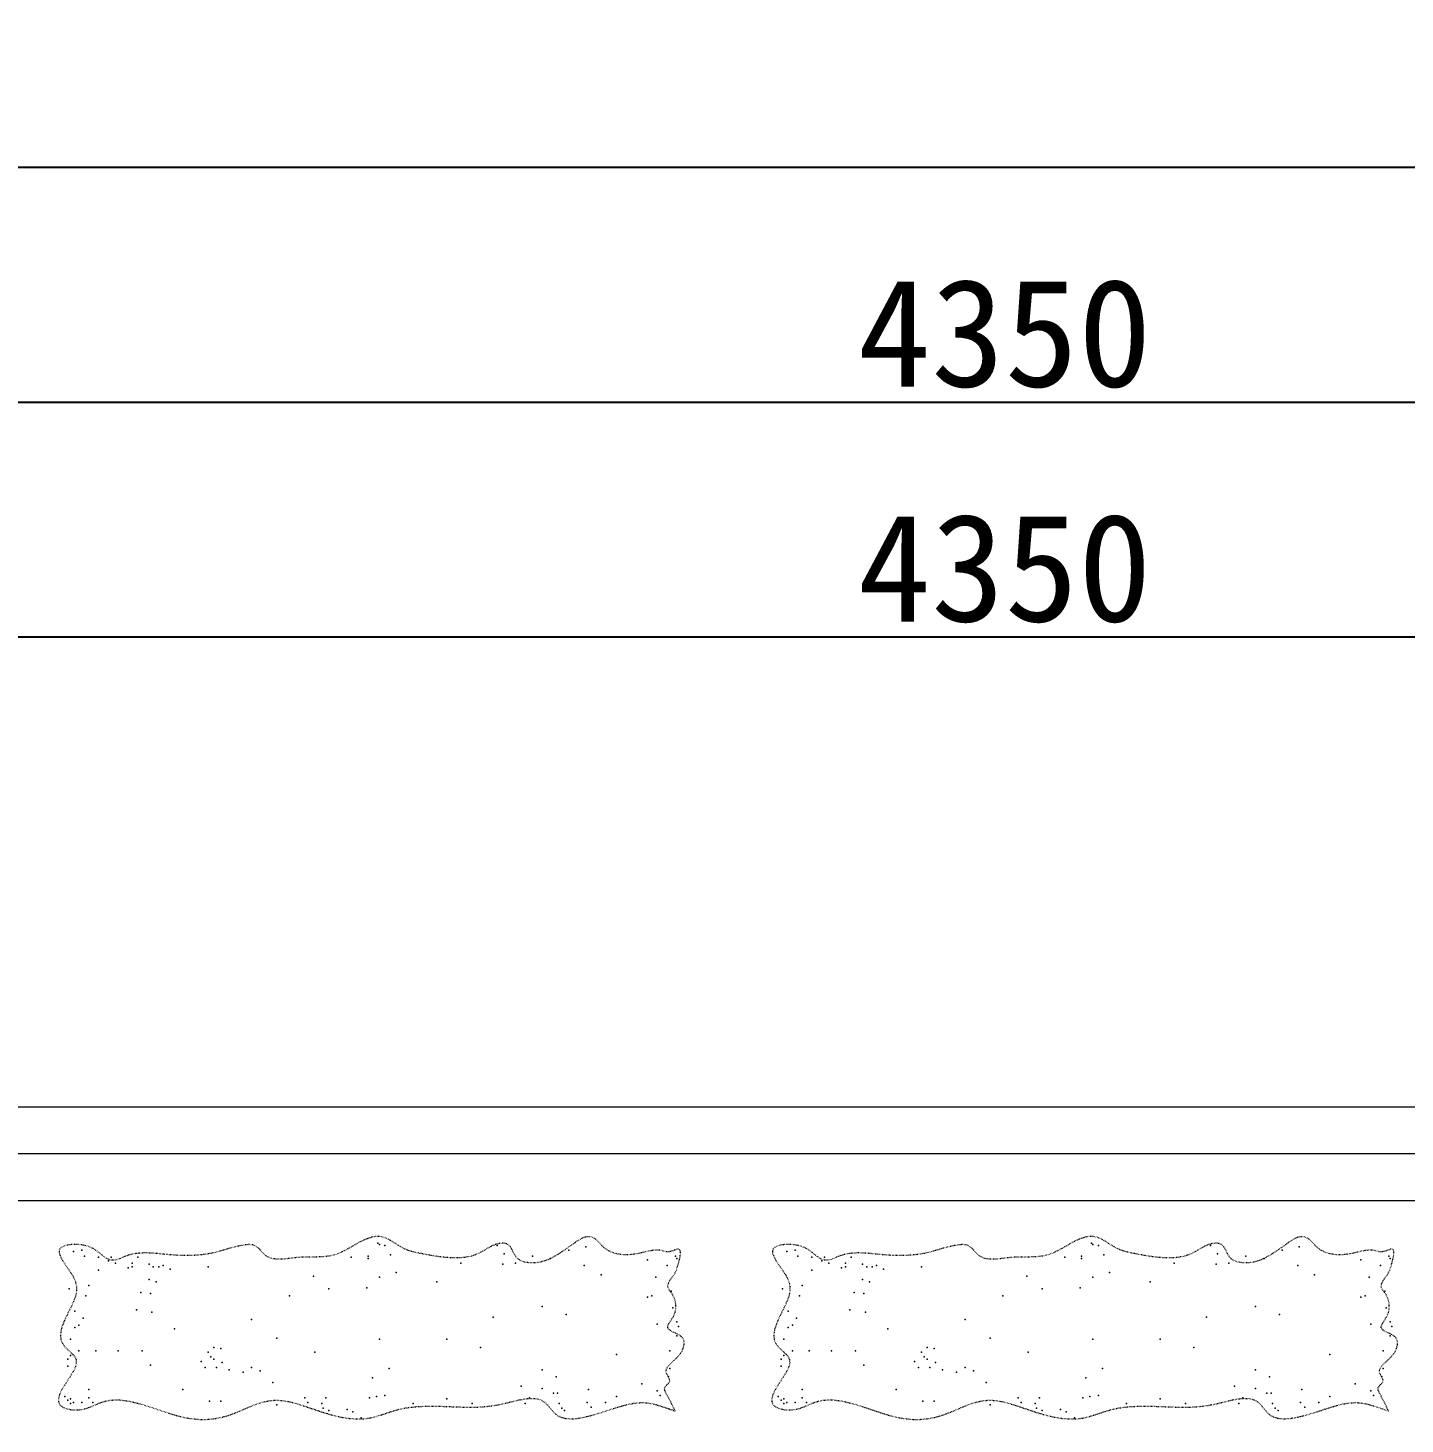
# Model space of a CAD drawing. Header units: millimetres. Extents: x -41640 to 3079702, y -5257903 to 68462.
# Drawn here: x 19978 to 22910, y 19393 to 22366 of the extents above; entities that cross this region are included whole.
import ezdxf

# ---------------------------------------------------------------- set-up
doc = ezdxf.new("R2010")
doc.units = ezdxf.units.MM
doc.header["$LTSCALE"] = 10
doc.linetypes.add('ACAD_ISO03W100', pattern=[30, 12, -18])
doc.linetypes.add('CONTINOUS', pattern=[0])
doc.layers.get('0').update_dxf_attribs({"color": 255})
doc.layers.get('Defpoints').update_dxf_attribs({"color": 255})
doc.layers.add('1室外尺寸标注', color=3, linetype='Continuous', lineweight=30)
doc.layers.add('浅线', color=251, linetype='CONTINOUS', lineweight=0)
doc.styles.get("Standard").update_dxf_attribs({"font": ''})
doc.styles.add('邓林', font='simhei.ttf')
doc.styles.get('Standard').set_extended_font_data('SimSun')
doc.dimstyles.get("Standard").update_dxf_attribs({"dimtxt": 0.18, "dimasz": 0.18, "dimexe": 0.18, "dimexo": 0.0625, "dimgap": 0.09, "dimtad": 0, "dimtih": 1, "dimtoh": 1, "dimdec": 4, "dimzin": 0, "dimdsep": 46, "dimtxsty": 'Standard', "dimcen": 0.09, "dimadec": 0, "dimazin": 0, "dimtfac": 1, "dimtdec": 4, "dimtofl": 0, "dimtmove": 0, "dimatfit": 3, "dimfxl": 1, "dimtolj": 1, "dimtzin": 0, "dimarcsym": 0})

# ---------------------------------------------------------------- blocks, each defined once
blk = doc.blocks.new('_ArchTick')
at = {"color": 0, "linetype": 'ByBlock', "const_width": 0.15}
blk.add_lwpolyline([(-0.5, -0.5), (0.5, 0.5)], dxfattribs=at)
blk = doc.blocks.new('*D315')
at = {"layer": '1室外尺寸标注', "color": 8, "lineweight": -2}
for p, q in [((19882.3, 20629), (19882.3, 21099)), ((24232.6, 20629), (24232.6, 21099)), ((24292.6, 21069), (19822.3, 21069))]:
    blk.add_line(p, q, dxfattribs=at)
at = {"layer": 'Defpoints', "color": 0, "lineweight": 30}
for p in [(19882.3, 21069), (19882.3, 20569, 0), (24232.6, 20569, 0)]:
    blk.add_point(p, dxfattribs=at)
at = {"layer": '1室外尺寸标注', "color": 8, "lineweight": -2, "xscale": 80, "yscale": 80, "zscale": 80, "rotation": 180}
blk.add_blockref('_ArchTick', (19882.3, 21069), dxfattribs=at)
at = {"layer": '1室外尺寸标注', "color": 8, "lineweight": -2, "xscale": 80, "yscale": 80, "zscale": 80}
blk.add_blockref('_ArchTick', (24232.6, 21069), dxfattribs=at)
at = {"layer": '1室外尺寸标注', "color": 45, "insert": (22057.4, 21215.3), "char_height": 230, "attachment_point": 5, "style": '邓林', "bg_fill": 3, "box_fill_scale": 1.1, "bg_fill_color": 256, "bg_fill_true_color": 13158600, "bg_fill_transparency": 4928728}
blk.add_mtext('4350', dxfattribs=at)
blk = doc.blocks.new('_Dot')
at = {"color": 0, "linetype": 'ByBlock', "lineweight": -2}
blk.add_line((-0.5, 0), (-1, 0), dxfattribs=at)
at = {"color": 0, "linetype": 'ByBlock', "const_width": 0.5}
blk.add_lwpolyline([(-0.25, 0, 1), (0.25, 0, 1)], format="xyb", close=True, dxfattribs=at)
blk = doc.blocks.new('DOT')
at = {"color": 0, "linetype": 'ByBlock'}
blk.add_line((-0.35, 0), (-1, 0), dxfattribs=at)
at = {"color": 0, "linetype": 'ByBlock', "const_width": 0.35}
blk.add_lwpolyline([(-0.175, 0, 1), (0.175, 0, 1)], format="xyb", close=True, dxfattribs=at)
blk = doc.blocks.new('*D321')
at = {"layer": '1室外尺寸标注', "color": 8, "lineweight": -2}
for p, q in [((19882.3, 20629), (19882.3, 21599)), ((24232.6, 20629), (24232.6, 21599)), ((19822.3, 21569), (24292.6, 21569))]:
    blk.add_line(p, q, dxfattribs=at)
at = {"layer": 'Defpoints', "color": 0, "lineweight": 30}
for p in [(24232.6, 21569), (19882.3, 20569, 0), (24232.6, 20569, 0)]:
    blk.add_point(p, dxfattribs=at)
at = {"layer": '1室外尺寸标注', "color": 8, "lineweight": -2, "xscale": 80, "yscale": 80, "zscale": 80, "rotation": 180}
blk.add_blockref('_ArchTick', (19882.3, 21569), dxfattribs=at)
at = {"layer": '1室外尺寸标注', "color": 8, "lineweight": -2, "xscale": 80, "yscale": 80, "zscale": 80}
blk.add_blockref('_ArchTick', (24232.6, 21569), dxfattribs=at)
at = {"layer": '1室外尺寸标注', "color": 45, "insert": (22057.4, 21715.3), "char_height": 230, "attachment_point": 5, "style": '邓林', "bg_fill": 3, "box_fill_scale": 1.1, "bg_fill_color": 256, "bg_fill_true_color": 13158600, "bg_fill_transparency": 4928728}
blk.add_mtext('4350', dxfattribs=at)
blk = doc.blocks.new('*D322')
at = {"layer": '1室外尺寸标注', "color": 8, "lineweight": -2}
for p, q in [((2982.3, 20629), (2982.3, 22099)), ((24232.6, 20629), (24232.6, 22099)), ((24292.6, 22069), (2922.3, 22069))]:
    blk.add_line(p, q, dxfattribs=at)
at = {"layer": 'Defpoints', "color": 0, "lineweight": 30}
for p in [(2982.3, 22069), (2982.3, 20569, 0), (24232.6, 20569, 0)]:
    blk.add_point(p, dxfattribs=at)
at = {"layer": '1室外尺寸标注', "color": 8, "lineweight": -2, "xscale": 80, "yscale": 80, "zscale": 80, "rotation": 180}
blk.add_blockref('_ArchTick', (2982.3, 22069), dxfattribs=at)
at = {"layer": '1室外尺寸标注', "color": 8, "lineweight": -2, "xscale": 80, "yscale": 80, "zscale": 80}
blk.add_blockref('_ArchTick', (24232.6, 22069), dxfattribs=at)
at = {"layer": '1室外尺寸标注', "color": 45, "insert": (13607.4, 22215.3), "char_height": 230, "attachment_point": 5, "style": '邓林', "bg_fill": 3, "box_fill_scale": 1.1, "bg_fill_color": 256, "bg_fill_true_color": 13158600, "bg_fill_transparency": 0}
blk.add_mtext('21250', dxfattribs=at)

msp = doc.modelspace()

# ---------------------------------------------------------------- linework, layer by layer
at = {"layer": '浅线'}
for p, q in [((2742.3, 20069), (24472.6, 20069)), ((2862.3, 19969), (24352.6, 19969)), ((2982.3, 19869), (24232.6, 19869))]:
    msp.add_line(p, q, dxfattribs=at)
at = {"layer": '浅线', "linetype": 'ACAD_ISO03W100', "ltscale": 0.01}
for points in [[(21355.9, 19421, 0), (21355.9, 19421, 0), (21355.9, 19421, 0), (21355.9, 19421, 0), (21355.9, 19421, 0), (21332.1, 19429.2, 0), (21285.1, 19445.4, 0), (21205.5, 19420.8, 0), (21110.1, 19387.2, 0), (21071, 19462.7, 0), (20988.8, 19431.6, 0), (20890.3, 19426.6, 0), (20790.6, 19439.1, 0), (20688.9, 19393.6, 0), (20597, 19419.1, 0), (20492.3, 19459.9, 0), (20416.4, 19408.3, 0), (20336.3, 19399.8, 0), (20253.9, 19421.4, 0), (20159.5, 19461.9, 0), (20095.4, 19417.6, 0), (20022.4, 19432, 0), (20066.1, 19487.7, 0), (20090, 19533.7, 0), (20021.9, 19575.1, 0), (20076.7, 19639.8, 0), (20086.9, 19708.1, 0), (20009.5, 19775.3, 0), (20105.4, 19778.4, 0), (20131.4, 19756.2, 0), (20157.4, 19736.2, 0), (20205.4, 19763.7, 0), (20276.8, 19751.3, 0), (20363.9, 19750.6, 0), (20418.2, 19772.6, 0), (20466.1, 19777.4, 0), (20487.6, 19734.9, 0), (20560.4, 19753.8, 0), (20643.3, 19740.6, 0), (20708.2, 19808.1, 0), (20758, 19779.8, 0), (20780.9, 19763.2, 0), (20842, 19750.4, 0), (20920.9, 19736.6, 0), (20967, 19777.2, 0), (21008.9, 19779.7, 0), (21011.2, 19742.4, 0), (21076.3, 19729.2, 0), (21118.7, 19763.8, 0), (21170.7, 19798.6, 0), (21193.5, 19782.1, 0), (21207, 19762.7, 0), (21246.4, 19749.3, 0), (21286.9, 19758.3, 0), (21320.6, 19766.3, 0), (21342.9, 19756.2, 0), (21374.7, 19776.8, 0), (21362.5, 19733.1, 0), (21355.2, 19710.2, 0), (21333.9, 19689.4, 0), (21358, 19661.4, 0), (21362.8, 19630, 0), (21329.1, 19593.2, 0), (21385.5, 19581.7, 0), (21368.2, 19533.5, 0), (21325.2, 19509.8, 0), (21351.4, 19483.9, 0), (21329.5, 19471.9, 0), (21339.4, 19454.5, 0), (21347, 19439.3, 0), (21353.1, 19426.7, 0), (21355.9, 19421, 0)], [(22874.7, 19421, 0), (22874.7, 19421, 0), (22874.7, 19421, 0), (22874.7, 19421, 0), (22874.7, 19421, 0), (22850.9, 19429.2, 0), (22803.9, 19445.4, 0), (22724.3, 19420.8, 0), (22628.9, 19387.2, 0), (22589.9, 19462.7, 0), (22507.6, 19431.6, 0), (22409.1, 19426.6, 0), (22309.5, 19439.1, 0), (22207.7, 19393.6, 0), (22115.9, 19419.1, 0), (22011.1, 19459.9, 0), (21935.3, 19408.3, 0), (21855.1, 19399.8, 0), (21772.7, 19421.4, 0), (21678.3, 19461.9, 0), (21614.2, 19417.6, 0), (21541.2, 19432, 0), (21584.9, 19487.7, 0), (21608.8, 19533.7, 0), (21540.7, 19575.1, 0), (21595.6, 19639.8, 0), (21605.8, 19708.1, 0), (21528.3, 19775.3, 0), (21624.2, 19778.4, 0), (21650.3, 19756.2, 0), (21676.2, 19736.2, 0), (21724.3, 19763.7, 0), (21795.7, 19751.3, 0), (21882.8, 19750.6, 0), (21937, 19772.6, 0), (21984.9, 19777.4, 0), (22006.4, 19734.9, 0), (22079.2, 19753.8, 0), (22162.1, 19740.6, 0), (22227, 19808.1, 0), (22276.9, 19779.8, 0), (22299.8, 19763.2, 0), (22360.8, 19750.4, 0), (22439.8, 19736.6, 0), (22485.8, 19777.2, 0), (22527.8, 19779.7, 0), (22530.1, 19742.4, 0), (22595.2, 19729.2, 0), (22637.6, 19763.8, 0), (22689.5, 19798.6, 0), (22712.3, 19782.1, 0), (22725.9, 19762.7, 0), (22765.2, 19749.3, 0), (22805.7, 19758.3, 0), (22839.4, 19766.3, 0), (22861.8, 19756.2, 0), (22893.5, 19776.8, 0), (22881.3, 19733.1, 0), (22874.1, 19710.2, 0), (22852.7, 19689.4, 0), (22876.8, 19661.4, 0), (22881.7, 19630, 0), (22848, 19593.2, 0), (22904.4, 19581.7, 0), (22887, 19533.5, 0), (22844.1, 19509.8, 0), (22870.2, 19483.9, 0), (22848.4, 19471.9, 0), (22858.2, 19454.5, 0), (22865.9, 19439.3, 0), (22872, 19426.7, 0), (22874.7, 19421, 0)]]:
    msp.add_open_spline(points, degree=3, knots=[0, 0, 0, 0, 7.118735, 14.237469, 28.474939, 56.949877, 113.899754, 224.695421, 402.774148, 464.078728, 609.579652, 712.252982, 948.95997, 1045.851429, 1226.110888, 1370.821362, 1544.484223, 1625.810986, 1736.606653, 1950.569631, 2037.401062, 2098.678517, 2221.315264, 2293.068762, 2354.373341, 2545.697732, 2610.449349, 2753.215627, 2845.126274, 2898.882043, 2937.645712, 2988.632475, 3128.464403, 3268.295154, 3380.517583, 3412.762249, 3473.587673, 3581.205943, 3699.924312, 3870.73971, 3914.075777, 3960.318129, 4011.30601, 4204.775183, 4279.450715, 4306.321074, 4376.430419, 4422.351685, 4581.075814, 4646.021125, 4672.89901, 4707.326444, 4772.271755, 4848.274751, 4902.285102, 4924.443778, 4960.270648, 5025.317244, 5059.330399, 5117.250622, 5141.299743, 5238.2572, 5284.205635, 5337.962347, 5419.350583, 5494.05423, 5528.067384, 5559.422074, 5581.596625, 5622.550323, 5656.416534, 5656.416534, 5656.416534, 5656.416534], dxfattribs=at)
at = {"layer": '浅线', "ltscale": 100}
for p in [(20723.1, 19778.1, 0), (20726.1, 19775.6, 0), (20738.1, 19773.1, 0), (20977.2, 19773.1, 0)]:
    msp.add_point(p, dxfattribs=at)
at = {"layer": '浅线', "linetype": 'ACAD_ISO03W100', "ltscale": 0.01}
for p in [(22242, 19778.1, 0), (22244.9, 19775.6, 0), (22256.9, 19773.1, 0), (22496, 19773.1, 0), (20074.6, 19760.7, 0), (20092.5, 19763.2, 0), (20098.5, 19750.7, 0), (20128.4, 19748.2, 0), (20155.3, 19748.2, 0), (20212.1, 19748.2, 0), (20666.3, 19748.2, 0), (20702.2, 19750.7, 0), (20702.2, 19745.7, 0), (20750, 19753.2, 0), (20992.1, 19755.7, 0), (21051.9, 19750.7, 0), (21090.7, 19745.7, 0), (21129.6, 19763.2, 0), (21165.4, 19770.6, 0), (21296.9, 19743.2, 0), (21356.7, 19750.7, 0), (21359.7, 19745.7, 0), (21593.4, 19760.7, 0), (21611.3, 19763.2, 0), (21617.3, 19750.7, 0), (21647.2, 19748.2, 0), (21674.1, 19748.2, 0), (21730.9, 19748.2, 0), (22185.2, 19748.2, 0), (22221, 19750.7, 0), (22221, 19745.7, 0), (22268.9, 19753.2, 0), (22510.9, 19755.7, 0), (22570.7, 19750.7, 0), (22609.6, 19745.7, 0), (22648.4, 19763.2, 0), (22684.3, 19770.6, 0), (22815.8, 19743.2, 0), (22875.6, 19750.7, 0), (22878.5, 19745.7, 0), (20128.4, 19720.8, 0), (20149.3, 19740.7, 0), (20164.2, 19735.8, 0), (20191.1, 19725.8, 0), (20200.1, 19735.8, 0), (20200.1, 19728.3, 0), (20236, 19733.3, 0), (20244.9, 19728.3, 0), (20256.9, 19728.3, 0), (20265.8, 19730.8, 0), (20280.8, 19723.3, 0), (20361.5, 19728.3, 0), (20762, 19715.8, 0), (20899.4, 19735.8, 0), (20989.1, 19733.3, 0), (21016, 19735.8, 0), (21162.5, 19730.8, 0), (21338.8, 19730.8, 0), (21647.2, 19720.8, 0), (21668.1, 19740.7, 0), (21683.1, 19735.8, 0), (21710, 19725.8, 0), (21718.9, 19735.8, 0), (21718.9, 19728.3, 0), (21754.8, 19733.3, 0), (21763.8, 19728.3, 0), (21775.7, 19728.3, 0), (21784.7, 19730.8, 0), (21799.6, 19723.3, 0), (21880.3, 19728.3, 0), (22280.8, 19715.8, 0), (22418.3, 19735.8, 0), (22507.9, 19733.3, 0), (22534.8, 19735.8, 0), (22681.3, 19730.8, 0), (22857.6, 19730.8, 0), (20107.4, 19688.4, 0), (20236, 19700.9, 0), (20250.9, 19695.9, 0), (20585.6, 19708.3, 0), (20699.2, 19683.4, 0), (20726.1, 19705.8, 0), (20848.6, 19695.9, 0), (21198.3, 19710.8, 0), (21314.9, 19705.8, 0), (21626.3, 19688.4, 0), (21754.8, 19700.9, 0), (21769.7, 19695.9, 0), (22104.5, 19708.3, 0), (22218, 19683.4, 0), (22244.9, 19705.8, 0), (22367.5, 19695.9, 0), (22717.2, 19710.8, 0), (22833.7, 19705.8, 0), (20065.6, 19680.9, 0), (20101.5, 19666, 0), (20218, 19673.4, 0), (20239, 19670.9, 0), (20534.8, 19666, 0), (20618.5, 19680.9, 0), (21296.9, 19663.5, 0), (21305.9, 19666, 0), (21347.7, 19675.9, 0), (21584.4, 19680.9, 0), (21620.3, 19666, 0), (21736.9, 19673.4, 0), (21757.8, 19670.9, 0), (22053.7, 19666, 0), (22137.4, 19680.9, 0), (22815.8, 19663.5, 0), (22824.7, 19666, 0), (22866.6, 19675.9, 0), (20077.6, 19633.6, 0), (20209.1, 19636.1, 0), (20241.9, 19631.1, 0), (21072.8, 19643.5, 0), (21123.6, 19626.1, 0), (21350.7, 19641, 0), (21596.4, 19633.6, 0), (21727.9, 19636.1, 0), (21760.8, 19631.1, 0), (22591.6, 19643.5, 0), (22642.4, 19626.1, 0), (22869.6, 19641, 0), (20077.6, 19598.7, 0), (20086.5, 19603.7, 0), (20095.5, 19618.6, 0), (20289.8, 19596.2, 0), (20454.1, 19616.1, 0), (20968.2, 19621.1, 0), (21317.9, 19606.1, 0), (21359.7, 19611.1, 0), (21362.7, 19601.2, 0), (21596.4, 19598.7, 0), (21605.4, 19603.7, 0), (21614.3, 19618.6, 0), (21808.6, 19596.2, 0), (21973, 19616.1, 0), (22487, 19621.1, 0), (22836.7, 19606.1, 0), (22878.5, 19611.1, 0), (22881.5, 19601.2, 0), (20068.6, 19573.7, 0), (20507.9, 19576.2, 0), (20726.1, 19573.7, 0), (20869.6, 19573.7, 0), (21359.7, 19581.2, 0), (21587.4, 19573.7, 0), (22026.8, 19576.2, 0), (22244.9, 19573.7, 0), (22388.4, 19573.7, 0), (22878.5, 19581.2, 0), (20068.6, 19538.8, 0), (20086.5, 19548.8, 0), (20122.4, 19548.8, 0), (20170.2, 19548.8, 0), (20221, 19548.8, 0), (20361.5, 19546.3, 0), (20367.5, 19536.4, 0), (20373.4, 19556.3, 0), (20388.4, 19553.8, 0), (20588.6, 19546.3, 0), (20941.3, 19556.3, 0), (21231.2, 19541.3, 0), (21344.8, 19548.8, 0), (21587.4, 19538.8, 0), (21605.4, 19548.8, 0), (21641.2, 19548.8, 0), (21689.1, 19548.8, 0), (21739.9, 19548.8, 0), (21880.3, 19546.3, 0), (21886.3, 19536.4, 0), (21892.3, 19556.3, 0), (21907.2, 19553.8, 0), (22107.5, 19546.3, 0), (22460.1, 19556.3, 0), (22750, 19541.3, 0), (22863.6, 19548.8, 0), (20062.6, 19531.4, 0), (20062.6, 19516.4, 0), (20239, 19518.9, 0), (20346.5, 19526.4, 0), (20355.5, 19513.9, 0), (20373.4, 19531.4, 0), (20379.4, 19513.9, 0), (20391.4, 19523.9, 0), (20406.3, 19508.9, 0), (20436.2, 19504, 0), (20454.1, 19513.9, 0), (20472.1, 19506.4, 0), (20747, 19511.4, 0), (21072.8, 19508.9, 0), (21344.8, 19511.4, 0), (21581.5, 19531.4, 0), (21581.5, 19516.4, 0), (21757.8, 19518.9, 0), (21865.4, 19526.4, 0), (21874.3, 19513.9, 0), (21892.3, 19531.4, 0), (21898.3, 19513.9, 0), (21910.2, 19523.9, 0), (21925.2, 19508.9, 0), (21955, 19504, 0), (21973, 19513.9, 0), (21990.9, 19506.4, 0), (22265.9, 19511.4, 0), (22591.6, 19508.9, 0), (22863.6, 19511.4, 0), (20499, 19481.5, 0), (20711.2, 19491.5, 0), (21028, 19474, 0), (21102.7, 19494, 0), (21285, 19479, 0), (21341.8, 19494, 0), (22017.8, 19481.5, 0), (22230, 19491.5, 0), (22546.8, 19474, 0), (22621.5, 19494, 0), (22803.8, 19479, 0), (22860.6, 19494, 0), (20056.6, 19451.6, 0), (20062.6, 19444.1, 0), (20068.6, 19446.6, 0), (20107.4, 19466.6, 0), (20107.4, 19449.1, 0), (20307.7, 19466.6, 0), (20567.7, 19449.1, 0), (20612.5, 19449.1, 0), (20705.2, 19449.1, 0), (20720.1, 19451.6, 0), (20738.1, 19454.1, 0), (20869.6, 19446.6, 0), (21045.9, 19449.1, 0), (21072.8, 19469.1, 0), (21096.7, 19459.1, 0), (21105.7, 19459.1, 0), (21171.4, 19466.6, 0), (21231.2, 19451.6, 0), (21317.9, 19464.1, 0), (21323.8, 19454.1, 0), (21575.5, 19451.6, 0), (21581.5, 19444.1, 0), (21587.4, 19446.6, 0), (21626.3, 19466.6, 0), (21626.3, 19449.1, 0), (21826.5, 19466.6, 0), (22086.5, 19449.1, 0), (22131.4, 19449.1, 0), (22224, 19449.1, 0), (22239, 19451.6, 0), (22256.9, 19454.1, 0), (22388.4, 19446.6, 0), (22564.7, 19449.1, 0), (22591.6, 19469.1, 0), (22615.5, 19459.1, 0), (22624.5, 19459.1, 0), (22690.3, 19466.6, 0), (22750, 19451.6, 0), (22836.7, 19464.1, 0), (22842.7, 19454.1, 0), (20068.6, 19436.7, 0), (20074.6, 19439.1, 0), (20092.5, 19439.1, 0), (20116.4, 19439.1, 0), (20364.5, 19441.6, 0), (20388.4, 19441.6, 0), (20507.9, 19434.2, 0), (20573.7, 19439.1, 0), (20603.6, 19436.7, 0), (20606.6, 19426.7, 0), (20618.5, 19421.7, 0), (20657.4, 19424.2, 0), (20669.3, 19419.2, 0), (20797.8, 19436.7, 0), (20923.4, 19436.7, 0), (21036.9, 19436.7, 0), (21108.7, 19436.7, 0), (21114.6, 19426.7, 0), (21120.6, 19421.7, 0), (21168.4, 19439.1, 0), (21177.4, 19429.2, 0), (21207.3, 19439.1, 0), (21587.4, 19436.7, 0), (21593.4, 19439.1, 0), (21611.3, 19439.1, 0), (21635.3, 19439.1, 0), (21883.3, 19441.6, 0), (21907.2, 19441.6, 0), (22026.8, 19434.2, 0), (22092.5, 19439.1, 0), (22122.4, 19436.7, 0), (22125.4, 19426.7, 0), (22137.4, 19421.7, 0), (22176.2, 19424.2, 0), (22188.2, 19419.2, 0), (22316.7, 19436.7, 0), (22442.2, 19436.7, 0), (22555.8, 19436.7, 0), (22627.5, 19436.7, 0), (22633.5, 19426.7, 0), (22639.4, 19421.7, 0), (22687.3, 19439.1, 0), (22696.2, 19429.2, 0), (22726.1, 19439.1, 0), (20687.3, 19406.7, 0), (22206.1, 19406.7, 0)]:
    msp.add_point(p, dxfattribs=at)

# ---------------------------------------------------------------- dimensions: what is measured, and where the dimension line sits
at = {"layer": '1室外尺寸标注', "color": 45}
dim = msp.add_linear_dim(base=(19882.3, 21069, 0), p1=(24232.6, 20569), p2=(19882.3, 20569), dimstyle='Standard', override={"dimtxt": 230, "dimasz": 80, "dimexe": 30, "dimexo": 60, "dimgap": 30, "dimtad": 1, "dimtih": 0, "dimtoh": 0, "dimdec": 0, "dimzin": 8, "dimdsep": 44, "dimtxsty": '邓林', "dimblk": 'ArchTick', "dimcen": 2.5, "dimdle": 60, "dimclrd": 8, "dimclre": 8, "dimclrt": 45, "dimtdec": 0, "dimtofl": 1, "dimtmove": 1, "dimldrblk": 'Dot', "dimfxl": 5, "dimtfill": 1, "dimtolj": 0, "dimtzin": 8}, dxfattribs=at)
dim.commit()
dim.dimension.update_dxf_attribs({"geometry": '*D315', "text_midpoint": (22057.4, 21215.3, 0)})

# ---------------------------------------------------------------- next in the draw order: dimensions: what is measured, and where the dimension line sits
dim = msp.add_linear_dim(base=(24232.6, 21569, 0), p1=(19882.3, 20569), p2=(24232.6, 20569), dimstyle='Standard', override={"dimtxt": 230, "dimasz": 80, "dimexe": 30, "dimexo": 60, "dimgap": 30, "dimtad": 1, "dimtih": 0, "dimtoh": 0, "dimdec": 0, "dimzin": 8, "dimdsep": 44, "dimtxsty": '邓林', "dimblk": 'ArchTick', "dimcen": 2.5, "dimdle": 60, "dimclrd": 8, "dimclre": 8, "dimclrt": 45, "dimtdec": 0, "dimtofl": 1, "dimtmove": 1, "dimldrblk": 'Dot', "dimfxl": 5, "dimtfill": 1, "dimtolj": 0, "dimtzin": 8}, dxfattribs=at)
dim.commit()
dim.dimension.update_dxf_attribs({"geometry": '*D321', "text_midpoint": (22057.4, 21715.3, 0)})

# ---------------------------------------------------------------- next in the draw order: dimensions: what is measured, and where the dimension line sits
dim = msp.add_linear_dim(base=(2982.3, 22069, 0), p1=(24232.6, 20569), p2=(2982.3, 20569), dimstyle='Standard', override={"dimtxt": 230, "dimasz": 80, "dimexe": 30, "dimexo": 60, "dimgap": 30, "dimtad": 1, "dimtih": 0, "dimtoh": 0, "dimdec": 0, "dimzin": 8, "dimdsep": 44, "dimtxsty": '邓林', "dimblk": 'ArchTick', "dimcen": 2.5, "dimdle": 60, "dimclrd": 8, "dimclre": 8, "dimclrt": 45, "dimtdec": 0, "dimtofl": 1, "dimtmove": 1, "dimldrblk": 'Dot', "dimfxl": 5, "dimtfill": 1, "dimtolj": 0, "dimtzin": 8}, dxfattribs=at)
dim.commit()
dim.dimension.update_dxf_attribs({"geometry": '*D322', "text_midpoint": (13607.4, 22215.3, 0)})

doc.saveas('drawing.dxf')
